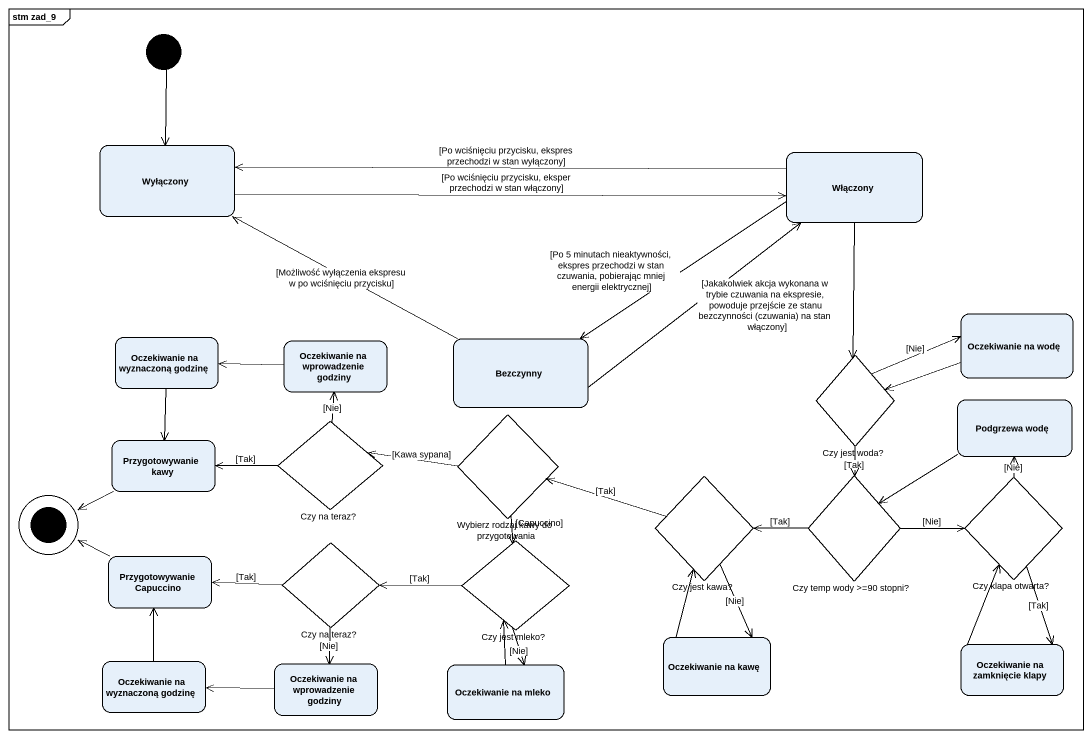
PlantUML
@startuml
mainframe stm zad_9
hide empty description
state Wyłączony
state Włączony
state "Oczekiwanie na wodę" as Oczekiwanie_na_wodę
state "Oczekiwanie na wyznaczoną godzinę" as Oczekiwanie_na_wyznaczoną
state "Oczekiwanie na wprowadzenie godziny" as Oczekiwanie_na_wprowadzenie
state Bezczynny
state "Czy jest woda?" as Czy_jest_woda <<choice>>
state "Czy na teraz?" as Czy_na_teraz <<choice>>
state "Wybierz rodzaj kawy do przygotowania" as Wybierz_rodzaj_kawy_do <<choice>>
state "Podgrzewa wodę" as Podgrzewa_wodę
state "Przygotowywanie kawy" as Przygotowywanie_kawy
state "Czy jest kawa?" as Czy_jest_kawa <<choice>>
state "Czy temp wody >=90 stopni?" as Czy_temp_wody_90_stopni <<choice>>
state "Czy klapa otwarta?" as Czy_klapa_otwarta <<choice>>
state "Czy na teraz?" as Czy_na_teraz_2 <<choice>>
state "Czy jest mleko?" as Czy_jest_mleko <<choice>>
state "Przygotowywanie Capuccino" as Przygotowywanie_Capuccino
state "Oczekiwanie na wyznaczoną godzinę" as Oczekiwanie_na_wyznaczoną_2
state "Oczekiwanie na wprowadzenie godziny" as Oczekiwanie_na_wprowadzenie_2
state "Oczekiwanie na mleko" as Oczekiwanie_na_mleko
state "Oczekiwanie na kawę" as Oczekiwanie_na_kawę
state "Oczekiwanie na zamknięcie klapy" as Oczekiwanie_na_zamknięcie
[*] --> Wyłączony
Wyłączony -right-> Włączony : [Po wciśnięciu przycisku, eksper przechodzi w stan włączony]
Włączony -left-> Wyłączony : [Po wciśnięciu przycisku, ekspres przechodzi w stan wyłączony]
Włączony -left-> Bezczynny : [Po 5 minutach nieaktywności, ekspres przechodzi w stan czuwania, pobierając mniej energii elektrycznej]
Włączony --> Czy_jest_woda
Oczekiwanie_na_wodę -left-> Czy_jest_woda
Oczekiwanie_na_wyznaczoną --> Przygotowywanie_kawy
Oczekiwanie_na_wprowadzenie -left-> Oczekiwanie_na_wyznaczoną
Bezczynny -left-> Wyłączony : [Możliwość wyłączenia ekspresu w po wciśnięciu przycisku]
Bezczynny -right-> Włączony : [Jakakolwiek akcja wykonana w trybie czuwania na ekspresie, powoduje przejście ze stanu bezczynności (czuwania) na stan włączony]
Czy_jest_woda -right-> Oczekiwanie_na_wodę : [Nie]
Czy_jest_woda --> Czy_temp_wody_90_stopni : [Tak]
Czy_na_teraz -up-> Oczekiwanie_na_wprowadzenie : [Nie]
Czy_na_teraz -left-> Przygotowywanie_kawy : [Tak]
Wybierz_rodzaj_kawy_do -left-> Czy_na_teraz : [Kawa sypana]
Wybierz_rodzaj_kawy_do --> Czy_jest_mleko : [Capuccino]
Podgrzewa_wodę --> Czy_temp_wody_90_stopni
Czy_jest_kawa -left-> Wybierz_rodzaj_kawy_do : [Tak]
Czy_jest_kawa --> Oczekiwanie_na_kawę : [Nie]
Czy_temp_wody_90_stopni -left-> Czy_jest_kawa : [Tak]
Czy_temp_wody_90_stopni -right-> Czy_klapa_otwarta : [Nie]
Czy_klapa_otwarta -up-> Podgrzewa_wodę : [Nie]
Czy_klapa_otwarta --> Oczekiwanie_na_zamknięcie : [Tak]
Czy_na_teraz_2 -left-> Przygotowywanie_Capuccino : [Tak]
Czy_na_teraz_2 --> Oczekiwanie_na_wprowadzenie_2 : [Nie]
Czy_jest_mleko -left-> Czy_na_teraz_2 : [Tak]
Czy_jest_mleko --> Oczekiwanie_na_mleko : [Nie]
Oczekiwanie_na_wyznaczoną_2 -up-> Przygotowywanie_Capuccino
Oczekiwanie_na_wprowadzenie_2 -left-> Oczekiwanie_na_wyznaczoną_2
Oczekiwanie_na_mleko -up-> Czy_jest_mleko
Oczekiwanie_na_kawę -up-> Czy_jest_kawa
Oczekiwanie_na_zamknięcie -up-> Czy_klapa_otwarta
Przygotowywanie_kawy -left-> [*]
Przygotowywanie_Capuccino -left-> [*]
@enduml
